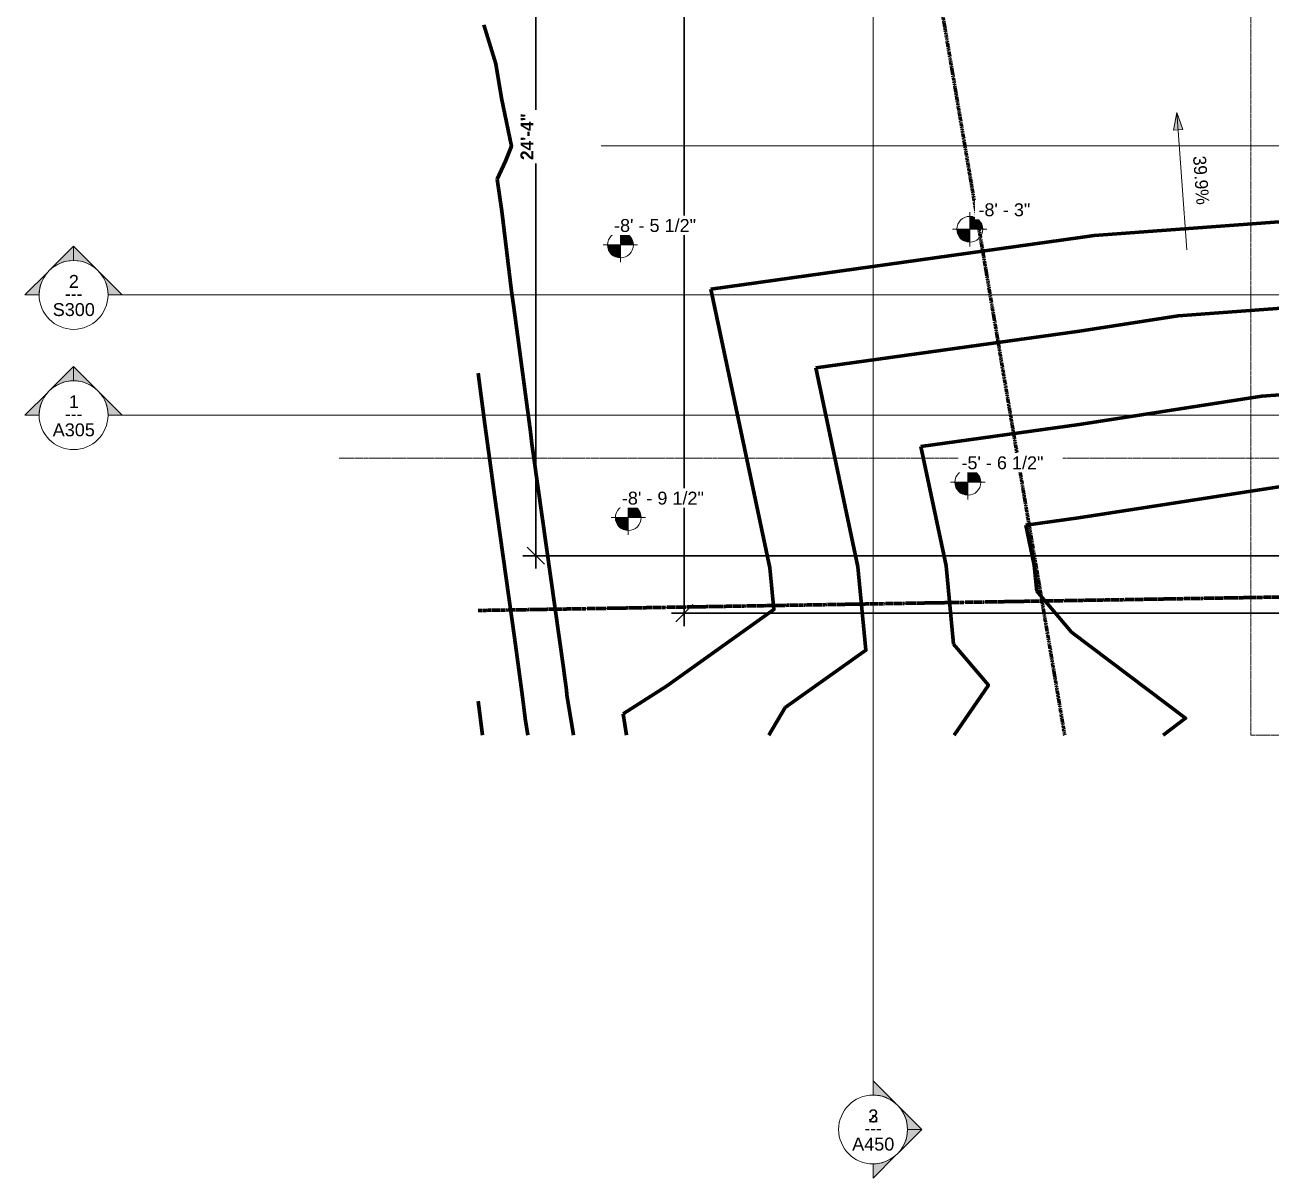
# Model space of a CAD drawing. Header units: inches. Extents: x -3304 to -1671, y 8184 to 9003.
# Drawn here: x -3304.1 to -2869.8, y 8183.5 to 8585.7 of the extents above; entities that cross this region are included whole.
import ezdxf

# ---------------------------------------------------------------- set-up
doc = ezdxf.new("R2010")
doc.units = ezdxf.units.IN
doc.header["$MEASUREMENT"] = 0
for name, pattern in [('Aligning Line 1_8_', [0.25, 0.125, -0.125]), ('Double Dash 3_8_', [0.9999999999999999, 0.3749999999999999, -0.125, 0.125, -0.125, 0.125, -0.125]), ('Grid Line 1_2_', [0.8749999999999999, 0.4999999999999999, -0.125, 0.125, -0.125])]:
    doc.linetypes.add(name, pattern=pattern)
for name, color, linetype, lineweight in [('A-ANNO-DIMS-1', 211, 'Continuous', 30), ('A-DETL', 90, 'Continuous', 9), ('C-PROP-LINE', 91, 'Double Dash 3_8_', 158), ('C-TOPO-MAJR', 7, 'Continuous', 80), ('G-ANNO-DIMS', 111, 'Continuous', 9), ('G-ANNO-SYMB', 111, 'Aligning Line 1_8_', 9), ('G-ANNO-SYMB-1', 111, 'Continuous', 9), ('S-GRID-1', 1, 'Grid Line 1_2_', 9)]:
    doc.layers.add(name, color=color, linetype=linetype, lineweight=lineweight)
doc.styles.add('Arial_2', font='arial.ttf', dxfattribs={"height": 4.5})
doc.styles.add('Century Gothic_1', font='ufonts.com_century-gothic.ttf', dxfattribs={"height": 4.499999999999996})
doc.styles.add('Century Gothic_B', font='GOTHICB.TTF', dxfattribs={"height": 4.499999999999996})
doc.dimstyles.new('OD__1__Tol__', dxfattribs={"dimscale": 12, "dimtxt": 4.698757213728865, "dimasz": 0.5, "dimexe": 0.375, "dimexo": 0.2500000000000001, "dimgap": 0.06250000000000001, "dimtad": 1, "dimdec": 0, "dimzin": 3, "dimdsep": 46, "dimlunit": 4, "dimtxsty": 'Century Gothic_B', "dimblk1": 'OBLIQUE', "dimblk2": 'OBLIQUE', "dimsah": 1, "dimcen": 0.09, "dimdle": 0.375, "dimazin": 0, "dimtfac": 1, "dimtdec": 4, "dimtix": 1, "dimtmove": 0, "dimatfit": 3, "dimfxl": 1, "dimtvp": 1, "dimtfill": 1, "dimfrac": 2, "dimtolj": 1, "dimtzin": 0, "dimlwd": 30, "dimlwe": 30, "dimarcsym": 2})

# ---------------------------------------------------------------- blocks, each defined once
blk = doc.blocks.new('Family - ___-1399760-FLOOR PLAN - BASEMENT')
at = {"layer": 'C-PROP-LINE'}
blk.add_line((8381.468971278586, 3146.209573472549), (8400.245354829893, 2026.329796689754), dxfattribs=at)
blk = doc.blocks.new('Family - ___-1426622-FLOOR PLAN - BASEMENT')
at = {"layer": 'C-PROP-LINE'}
blk.add_line((8337.971271927006, 2941.758092064899), (8930.359148528769, 3042.020948056449), dxfattribs=at)
blk = doc.blocks.new('_Oblique')
at = {"color": 0, "linetype": 'ByBlock', "lineweight": -2}
blk.add_line((-0.5, -0.5), (0.5, 0.5), dxfattribs=at)
blk = doc.blocks.new('DIMBLOCK7-FLOOR PLAN - BASEMENT')
at = {"layer": 'A-ANNO-DIMS-1', "color": 0, "lineweight": 30, "transparency": 16777216}
for p, q in [((-3126.10016442917, 8697.319381505367), (-3126.10016442917, 8396.069381505366)), ((-3077.336683847666, 8692.819381505367), (-3130.60016442917, 8692.819381505367)), ((-2633.336683847732, 8400.569381505366), (-3130.60016442917, 8400.569381505366))]:
    blk.add_line(p, q, dxfattribs=at)
at = {"layer": 'Defpoints', "color": 0, "transparency": 16777216}
for p in [(-3074.336683847666, 8692.819381505367), (-3126.10016442917, 8400.569381505366), (-2630.336683847732, 8400.569381505366)]:
    blk.add_point(p, dxfattribs=at)
at = {"layer": 'A-ANNO-DIMS-1', "color": 0, "lineweight": 30, "transparency": 16777216, "xscale": 5.999999999999999, "yscale": 5.999999999999999, "zscale": 5.999999999999999}
for p, rotation in [((-3126.10016442917, 8692.819381505367), 90), ((-3126.10016442917, 8400.569381505366), 270)]:
    blk.add_blockref('_Oblique', p, dxfattribs=dict(at, rotation=rotation))
at = {"layer": 'A-ANNO-DIMS-1', "color": 0, "transparency": 16777216, "insert": (-3129.156758599855, 8546.694381505364), "char_height": 4.499999999999996, "attachment_point": 5, "rotation": 90, "style": 'Century Gothic_B', "bg_fill": 3, "box_fill_scale": 1.25, "bg_fill_color": 256, "bg_fill_true_color": 13158600, "bg_fill_transparency": 0}
blk.add_mtext('\\A1;24\'-4"', dxfattribs=at)
blk = doc.blocks.new('DIMBLOCK10-FLOOR PLAN - BASEMENT')
at = {"layer": 'A-ANNO-DIMS-1', "color": 0, "lineweight": 30, "transparency": 16777216}
for p, q in [((-3074.336683847664, 8689.819381505364), (-3074.336683847664, 8376.038315195128)), ((-2630.33668384773, 8407.569381505364), (-2630.33668384773, 8376.038315195128)), ((-3078.836683847664, 8380.538315195128), (-2625.83668384773, 8380.538315195128))]:
    blk.add_line(p, q, dxfattribs=at)
at = {"layer": 'Defpoints', "color": 0, "transparency": 16777216}
for p in [(-3074.336683847664, 8692.819381505364), (-2630.33668384773, 8410.569381505364), (-2630.33668384773, 8380.538315195128)]:
    blk.add_point(p, dxfattribs=at)
at = {"layer": 'A-ANNO-DIMS-1', "color": 0, "lineweight": 30, "transparency": 16777216, "xscale": 5.999999999999999, "yscale": 5.999999999999999, "zscale": 5.999999999999999, "rotation": 180}
blk.add_blockref('_Oblique', (-3074.336683847664, 8380.538315195128), dxfattribs=at)
at = {"layer": 'A-ANNO-DIMS-1', "color": 0, "lineweight": 30, "transparency": 16777216, "xscale": 5.999999999999999, "yscale": 5.999999999999999, "zscale": 5.999999999999999}
blk.add_blockref('_Oblique', (-2630.33668384773, 8380.538315195128), dxfattribs=at)
at = {"layer": 'A-ANNO-DIMS-1', "color": 0, "transparency": 16777216, "insert": (-2852.336683847697, 8383.651503519872), "char_height": 4.499999999999996, "attachment_point": 5, "style": 'Century Gothic_B', "bg_fill": 3, "box_fill_scale": 1.25, "bg_fill_color": 256, "bg_fill_true_color": 13158600, "bg_fill_transparency": 0}
blk.add_mtext('\\A1;37\'-0"', dxfattribs=at)
blk = doc.blocks.new('Spot Elevations - Spot Elevation - Target Filled-49714-FLOOR PLAN - BASEMENT')
at = {"layer": 'G-ANNO-DIMS'}
h = blk.add_hatch(color=256, dxfattribs=at)
edge = h.paths.add_edge_path(flags=0)
edge.add_line((1.249000902703301e-16, 0), (-0.09374999999999985, 0))
edge.add_arc((5.724587470723462e-16, -3.434752482434078e-16), 0.09375000000000037, 90.00000000000063, 180.0000000000002, ccw=False)
edge.add_line((1.249000902703301e-16, 0.09375000000000007), (1.249000902703301e-16, 0))
h = blk.add_hatch(color=256, dxfattribs=at)
edge = h.paths.add_edge_path(flags=0)
edge.add_line((1.249000902703301e-16, 0), (0.09375000000000029, 0))
edge.add_arc((2.289834988289385e-16, 6.245004513516504e-17), 0.09374999999999996, 269.99999999999955, 359.99999999999966, ccw=False)
edge.add_line((1.249000902703301e-16, -0.09375), (1.249000902703301e-16, 0))
for p, q in [((-2.706168622523819e-16, 0.1243846875261664), (-2.706168622523819e-16, -0.125)), ((1.249000902703301e-16, 0), (1.249000902703301e-16, 0.09375000000000007)), ((0.1250000000000001, 7.067913962433002e-16), (-0.1249999999999998, 7.067913962433002e-16)), ((-0.09374999999999985, 0), (1.249000902703301e-16, 0)), ((1.249000902703301e-16, 0), (1.249000902703301e-16, -0.09375)), ((0.09375000000000029, 0), (1.249000902703301e-16, 0))]:
    blk.add_line(p, q, dxfattribs=at)
blk.add_circle((1.249000902703301e-16, 0), 0.09375000000000007, dxfattribs=at)
for centre, radius, start, end in [((5.724587470723462e-16, -3.434752482434078e-16), 0.09375000000000037, 90.00000000000026, 179.9999999999999), ((2.289834988289385e-16, 6.245004513516504e-17), 0.09374999999999996, 269.9999999999992, 359.9999999999993)]:
    blk.add_arc(centre, radius, start, end, dxfattribs=at)
blk = doc.blocks.new('Section - Section Head - Filled-22785-FLOOR PLAN - BASEMENT')
at = {"layer": 'G-ANNO-SYMB-1'}
h = blk.add_hatch(color=256, dxfattribs=at)
edge = h.paths.add_edge_path(flags=0)
edge.add_line((-0.4267766952966356, 0.1767766952966364), (-0.2499999999999989, 0.3535533905932742))
edge.add_line((-0.2499999999999989, 0.3535533905932742), (-0.2499999999999989, 0.2500000000000002))
edge.add_arc((-0.2499999999999976, -8.951173136040323e-16), 0.2500000000000008, 90.00000000000031, 135.0000000000002)
h = blk.add_hatch(color=256, dxfattribs=at)
edge = h.paths.add_edge_path(flags=0)
edge.add_arc((-0.2500000000000002, -1.040834085586084e-16), 0.2500000000000004, 45.00000000000018, 90.0000000000002)
edge.add_line((-0.2499999999999992, 0.2500000000000002), (-0.2499999999999992, 0.3535533905932742))
edge.add_line((-0.2499999999999992, 0.3535533905932742), (-0.07322330470336255, 0.1767766952966364))
h = blk.add_hatch(color=256, dxfattribs=at)
edge = h.paths.add_edge_path(flags=0)
edge.add_arc((-0.2500000000000009, 2.706168622523819e-16), 0.2503253707392042, 137.9216049753767, 180.0000000000005)
edge.add_line((-0.5003253707392052, 0), (-0.6035533905932735, 0))
edge.add_line((-0.6035533905932735, 0), (-0.4357986472949714, 0.1677547432983024))
h = blk.add_hatch(color=256, dxfattribs=at)
edge = h.paths.add_edge_path(flags=0)
edge.add_line((-0.06420135270502673, 0.1677547432983023), (0.1035533905932754, 0))
edge.add_line((0.1035533905932754, 0), (0.0003253707392070482, 0))
edge.add_arc((-0.2499999999999989, -3.747002708109903e-16), 0.2503253707392061, 9.05279877884881e-14, 42.0783950246234)
for p, q in [((-0.2499999999999989, 0.3535533905932742), (-0.4267766952966356, 0.1767766952966364)), ((-0.2499999999999989, 0.2500000000000002), (-0.2499999999999989, 0.3535533905932742)), ((-0.07322330470336254, 0.1767766952966364), (-0.2499999999999992, 0.3535533905932742)), ((-0.2499999999999992, 0.3535533905932742), (-0.2499999999999992, 0.2500000000000002)), ((-0.4357986472949714, 0.1677547432983024), (-0.6035533905932735, 0)), ((0.1035533905932754, 0), (-0.06420135270502673, 0.1677547432983023)), ((-0.6035533905932735, 0), (-0.5003253707392052, 0)), ((0.0003253707392070481, 0), (0.1035533905932754, 0))]:
    blk.add_line(p, q, dxfattribs=at)
for centre, radius, start, end in [((-0.2503253707392052, -5.453120240456162e-16), 0.2500000000000001, 359.9999999999996, 179.9999999999998), ((-0.2499999999999976, -8.951173136040323e-16), 0.2500000000000008, 90.00000000000031, 135.0000000000002), ((-0.2500000000000002, -1.040834085586084e-16), 0.2500000000000004, 45.00000000000018, 90.0000000000002), ((-0.2500000000000009, 2.706168622523819e-16), 0.2503253707392042, 137.9216049753767, 180.0000000000005), ((-0.2499999999999989, -3.747002708109903e-16), 0.2503253707392061, 9.05279877884881e-14, 42.0783950246234), ((-0.2503253707392052, -5.453120240456161e-16), 0.2500000000000002, 179.9999999999998, 359.9999999999992)]:
    blk.add_arc(centre, radius, start, end, dxfattribs=at)

msp = doc.modelspace()

# ---------------------------------------------------------------- linework, layer by layer
at = {"layer": 'A-DETL'}
msp.add_line((-3103.255475953409, 8543.454093891252), (-2653.255475953409, 8543.454093891249), dxfattribs=at)
at = {"layer": 'C-TOPO-MAJR'}
for p, q in [((-3143.839623185259, 8446.423023707968), (-3146.209573472538, 8464.19765086256)), ((-2939.388072183565, 8373.928470522871), (-2951.532542789148, 8388.245808069341)), ((-3112.980845900821, 8337.97127192702), (-3115.219156109633, 8352.10340639822)), ((-3044.864055801863, 8337.971271927021), (-3039.124067001303, 8347.619720361841)), ((-3128.836427770885, 8337.97127192702), (-3129.756069647055, 8343.777662215649)), ((-3094.422191742405, 8337.97127192702), (-3095.61179458077, 8345.482128649604))]:
    msp.add_line(p, q, dxfattribs=at)
at = {"layer": 'C-TOPO-MAJR', "flags": 128}
for points in [[(-2931.468547519202, 8512.264404535246), (-2840.336683847669, 8518.932712639447), (-2840.336683847669, 8539.932712639447), (-2840.336683847667, 8579.932712639446), (-2840.336683847667, 8600.616446676555), (-2840.336683847667, 8679.202959329534), (-2840.336683847667, 8692.819381505373)], [(-3138.013317086048, 8560.152162025468), (-3140.061484341843, 8572.068771513737), (-3144.157898311944, 8585.66141786907)], [(-3139.595982754332, 8531.84943435275), (-3136.616772594259, 8538.180255942905), (-3134.568565609209, 8543.393873723035), (-3138.013277356794, 8560.151930873444)], [(-3134.521228420409, 8492.772353001918), (-3137.878349729805, 8520.748363913546), (-3139.595965339796, 8531.84932180252)], [(-3065.093620811128, 8493.501651721159), (-2936.36919327751, 8511.503077519816), (-2931.468558116634, 8512.26440288891)], [(-2902.259672628928, 8484.254560074973), (-2793.933174618096, 8492.181035354672), (-2759.936462244983, 8499.226063105854)], [(-3127.979961740723, 8443.7756063292), (-3133.41602168983, 8484.546055947503), (-3133.980240026521, 8488.74559425661), (-3134.521219942375, 8492.772289897053)], [(-3095.611669233881, 8345.482209139802), (-3080.590133184817, 8355.128131888152), (-3043.124913396534, 8381.810148128465), (-3044.519638929188, 8396.320501516733), (-3065.093575298954, 8493.501436744518)], [(-3028.510269523433, 8466.067105517277), (-2936.564249856563, 8478.92526680203), (-2902.25972954841, 8484.254555910054)], [(-2873.050786297427, 8456.244716451876), (-2795.674800913107, 8461.906478316734), (-2724.590704664797, 8476.63700358756)], [(-3039.124031955095, 8347.61977927163), (-3011.025117113883, 8367.631291451866), (-3013.81456817919, 8396.6519982284), (-3028.510221417352, 8466.066878288326)], [(-2991.926918235738, 8438.632559313397), (-2936.759306435616, 8446.34745608425), (-2873.050911577617, 8456.244707284864)], [(-3140.517881062491, 8421.699640239944), (-3142.144911712055, 8433.809338909627), (-3143.839597266791, 8446.422829319457)], [(-3126.872718287322, 8435.534505925478), (-3127.415027078408, 8439.5708134454), (-3127.979922263321, 8443.775310248675)], [(-2980.494387055466, 8369.776582337068), (-2983.109497429192, 8396.983494940072), (-2991.92686753575, 8438.632319832135)], [(-3115.219192901206, 8352.103638691071), (-3115.262291824984, 8352.442792857788), (-3115.555239690217, 8354.622947732381), (-3115.984551780088, 8357.817999485396), (-3116.482068268369, 8361.520700535895), (-3126.872671771364, 8435.534159715506)], [(-2955.343566948042, 8411.198013109517), (-2936.954363014668, 8413.769645366467), (-2843.842093606825, 8428.234858659675)], [(-3129.756090255808, 8343.77779233419), (-3129.88538702714, 8344.795254834338), (-3130.76423062284, 8351.335719458111), (-3132.052166892449, 8360.920874717158), (-3133.544716357294, 8372.02897786866), (-3140.517845790921, 8421.699377719944)], [(-2951.532723221285, 8388.246020784074), (-2952.404426679194, 8397.314991651741), (-2955.343513654148, 8411.19776137594)], [(-2907.419839016988, 8337.971271927021), (-2899.611656075662, 8343.907013989077), (-2939.388050656776, 8373.928454275416)], [(-2980.256061024634, 8337.971271927021), (-2968.349736017746, 8355.459032075865), (-2980.494195266686, 8369.776356233784)], [(-3146.209573472538, 8349.807483359466), (-3145.973221555462, 8348.048491183843), (-3144.619143502027, 8337.97127192702)]]:
    msp.add_lwpolyline(points, dxfattribs=at)
at = {"layer": 'G-ANNO-SYMB'}
for p, q in [((-2876.844585947319, 8930.342970084559), (-2876.844585947319, 8337.972217687256)), ((-2876.844585947319, 8337.972217687256), (-1983.832084211238, 8337.972217687256))]:
    msp.add_line(p, q, dxfattribs=at)

# ---------------------------------------------------------------- block references
at = {"layer": 'C-PROP-LINE', "rotation": 89.9999999999999}
for name in ['Family - ___-1426622-FLOOR PLAN - BASEMENT', 'Family - ___-1399760-FLOOR PLAN - BASEMENT']:
    msp.add_blockref(name, (0, 0), dxfattribs=at)
at = {"layer": 'G-ANNO-SYMB-1', "xscale": 47.99999999999997, "yscale": 47.99999999999997, "zscale": 47.99999999999997}
for p in [(-3275.150781780951, 8491.506385637711), (-3275.150781780951, 8449.569381505356)]:
    msp.add_blockref('Section - Section Head - Filled-22785-FLOOR PLAN - BASEMENT', p, dxfattribs=at)
at = {"layer": 'G-ANNO-SYMB-1', "extrusion": (0, 0, -1), "xscale": 47.99999999999997, "yscale": 47.99999999999997, "zscale": 47.99999999999997, "rotation": 90.00000000000064}
msp.add_blockref('Section - Section Head - Filled-22785-FLOOR PLAN - BASEMENT', (3008.548738118717, 8212.513981307664), dxfattribs=at)
msp.add_blockref('Section - Section Head - Filled-22785-FLOOR PLAN - BASEMENT', (3008.548738118717, 8212.513981307664), dxfattribs=at)

# ---------------------------------------------------------------- texts
at = {"layer": 'G-ANNO-SYMB-1', "char_height": 4.499999999999996, "attachment_point": 1}
for s, insert, width, style in [('2', (-3288.811270018829, 8498.460703867795), 4.241999999999996, 'Arial_2'), ('---', (-3290.136925562187, 8494.207357411102), 7.726499999999994, 'Century Gothic_1'), ('S300', (-3294.433317262924, 8488.642581773127), 17.87699999999998, 'Arial_2'), ('1', (-3288.811270018829, 8456.52369973544), 4.241999999999996, 'Arial_2'), ('A305', (-3294.433317262924, 8446.705577640774), 17.87699999999998, 'Arial_2'), ('---', (-3290.136925562187, 8452.270353278747), 7.726499999999994, 'Century Gothic_1'), ('3', (-3010.209226356595, 8207.468299537748), 4.241999999999996, 'Arial_2'), ('2', (-3010.209226356595, 8207.468299537748), 4.241999999999996, 'Arial_2'), ('---', (-3011.534881899953, 8203.214953081055), 7.726499999999994, 'Century Gothic_1'), ('---', (-3011.534881899953, 8203.214953081055), 7.726499999999994, 'Century Gothic_1'), ('A450', (-3015.83127360069, 8197.65017744308), 17.87699999999998, 'Arial_2'), ('A450', (-3015.83127360069, 8197.65017744308), 17.87699999999998, 'Arial_2')]:
    msp.add_mtext(s, dxfattribs=dict(at, insert=insert, width=width, style=style))

# ---------------------------------------------------------------- next in the draw order: dimensions: what is measured, and where the dimension line sits
at = {"layer": 'A-ANNO-DIMS-1'}
dim = msp.add_linear_dim(base=(-3126.10016442917, 8400.569381505366), p1=(-3074.336683847664, 8692.819381505364), p2=(-2630.336683847731, 8400.569381505362), angle=89.99999999999991, dimstyle='OD__1__Tol__', override={"dimpost": '<>', "dimfxl": 531.5506208254689}, dxfattribs=at)
dim.commit()
dim.dimension.update_dxf_attribs({"geometry": 'DIMBLOCK7-FLOOR PLAN - BASEMENT', "text_midpoint": (-3129.156758599855, 8546.694381505364)})

# ---------------------------------------------------------------- next in the draw order: linework, layer by layer
at = {"layer": 'S-GRID-1'}
msp.add_line((-3194.570245953717, 8434.56938133763), (-1935.479173867047, 8434.569381337627), dxfattribs=at)

# ---------------------------------------------------------------- next in the draw order: block references
at = {"layer": 'G-ANNO-DIMS', "extrusion": (0, 0, -1), "xscale": 47.99999999999997, "yscale": 47.99999999999997, "zscale": 47.99999999999997, "rotation": 180}
for p in [(3096.590717928956, 8508.917124981372), (3093.854868053589, 8413.84634181278)]:
    msp.add_blockref('Spot Elevations - Spot Elevation - Target Filled-49714-FLOOR PLAN - BASEMENT', p, dxfattribs=at)

# ---------------------------------------------------------------- next in the draw order: dimensions: what is measured, and where the dimension line sits
at = {"layer": 'A-ANNO-DIMS-1'}
dim = msp.add_linear_dim(base=(-2630.33668384773, 8380.538315195128), p1=(-3074.336683847664, 8692.819381505364), p2=(-2630.33668384773, 8410.569381505364), dimstyle='OD__1__Tol__', override={"dimpost": '<>', "dimfxl": 526.1188672723504}, dxfattribs=at)
dim.commit()
dim.dimension.update_dxf_attribs({"geometry": 'DIMBLOCK10-FLOOR PLAN - BASEMENT', "text_midpoint": (-2852.336683847697, 8383.651503519872)})

# ---------------------------------------------------------------- next in the draw order: hatches: boundary and pattern name
at = {"layer": 'G-ANNO-DIMS'}
msp.add_hatch(color=256, dxfattribs=at).paths.add_polyline_path([(-2902.672839746013, 8555.095048999525), (-2903.83838632284, 8548.993722513642), (-2900.631569447898, 8549.228371977555)], flags=0)
msp.add_hatch(color=256, dxfattribs=at).paths.add_polyline_path([(-2902.672839746013, 8555.095048999525), (-2903.83838632284, 8548.993722513642), (-2900.631569447898, 8549.228371977555)], flags=0)

# ---------------------------------------------------------------- next in the draw order: linework, layer by layer
for p, q in [((-2902.672839746013, 8555.095048999525), (-2903.83838632284, 8548.993722513642)), ((-2902.672839746013, 8555.095048999525), (-2903.83838632284, 8548.993722513642)), ((-2900.631569447898, 8549.228371977555), (-2902.672839746013, 8555.095048999525)), ((-2900.631569447898, 8549.228371977555), (-2902.672839746013, 8555.095048999525)), ((-2903.83838632284, 8548.993722513642), (-2900.631569447898, 8549.228371977555)), ((-2903.83838632284, 8548.993722513642), (-2900.631569447898, 8549.228371977555))]:
    msp.add_line(p, q, dxfattribs=at)
at = {"layer": 'G-ANNO-SYMB-1'}
for p, q in [((-3008.548738118718, 8968.131521719479), (-3008.548738118719, 8212.51398130767)), ((-3008.548738118718, 8968.131521719479), (-3008.548738118719, 8212.51398130767)), ((-3275.150781780953, 8491.506385637715), (-1699.953067094919, 8491.506385637711)), ((-3275.150781780953, 8449.56938150536), (-1699.953067094919, 8449.569381505358))]:
    msp.add_line(p, q, dxfattribs=at)

# ---------------------------------------------------------------- next in the draw order: block references
at = {"layer": 'G-ANNO-DIMS', "extrusion": (0, 0, -1), "xscale": 47.99999999999997, "yscale": 47.99999999999997, "zscale": 47.99999999999997, "rotation": 180}
for p in [(2974.84539847561, 8514.38882473208), (2975.529360944432, 8426.157666251896)]:
    msp.add_blockref('Spot Elevations - Spot Elevation - Target Filled-49714-FLOOR PLAN - BASEMENT', p, dxfattribs=at)

# ---------------------------------------------------------------- next in the draw order: texts
at = {"layer": 'G-ANNO-DIMS', "insert": (-2892.565755019297, 8540.179844963031), "char_height": 4.499999999999999, "width": 20.12875438453381, "attachment_point": 1, "rotation": 274.1849930183966, "line_spacing_factor": 0.9845015114479527, "style": 'Century Gothic_1', "bg_fill": 3, "box_fill_scale": 1.25, "bg_fill_color": 256, "bg_fill_true_color": 13158600, "bg_fill_transparency": 0}
msp.add_mtext('39.9%', dxfattribs=at)
at = {"layer": 'G-ANNO-DIMS', "char_height": 4.5, "width": 34.15781922525107, "attachment_point": 1, "line_spacing_factor": 0.9417779076525876, "style": 'Arial_2', "bg_fill": 3, "box_fill_scale": 1.25, "bg_fill_color": 256, "bg_fill_true_color": 13158600, "bg_fill_transparency": 0}
for s, insert in [('-8\' - 5 1/2"', (-3098.823142606146, 8517.971058529003)), ('-8\' - 9 1/2"', (-3096.087292730778, 8422.90027536041))]:
    msp.add_mtext(s, dxfattribs=dict(at, insert=insert))

# ---------------------------------------------------------------- next in the draw order: linework, layer by layer
at = {"layer": 'G-ANNO-DIMS'}
msp.add_line((-2899.169944860855, 8507.223034968114), (-2902.672839746013, 8555.095048999525), dxfattribs=at)

# ---------------------------------------------------------------- next in the draw order: texts
at = {"layer": 'G-ANNO-DIMS', "char_height": 4.5, "attachment_point": 1, "line_spacing_factor": 0.9417779076525876, "style": 'Arial_2', "bg_fill": 3, "box_fill_scale": 1.25, "bg_fill_color": 256, "bg_fill_true_color": 13158600, "bg_fill_transparency": 0}
for s, insert, width in [('-8\' - 3"', (-2971.843963755383, 8523.44275827971), 21.59655667144906), ('-5\' - 6 1/2"', (-2977.761785621622, 8435.211599799528), 34.15781922525107)]:
    msp.add_mtext(s, dxfattribs=dict(at, insert=insert, width=width))

# ---------------------------------------------------------------- next in the draw order: texts
at = {"layer": 'G-ANNO-DIMS', "insert": (-2892.565755019297, 8540.179844963031), "char_height": 4.499999999999999, "width": 20.12875438453381, "attachment_point": 1, "rotation": 274.1849930183966, "line_spacing_factor": 0.9845015114479527, "style": 'Century Gothic_1', "bg_fill": 3, "box_fill_scale": 1.25, "bg_fill_color": 256, "bg_fill_true_color": 13158600, "bg_fill_transparency": 0}
msp.add_mtext('39.9%', dxfattribs=at)

# ---------------------------------------------------------------- next in the draw order: linework, layer by layer
at = {"layer": 'G-ANNO-DIMS'}
msp.add_line((-2899.169944860855, 8507.223034968114), (-2902.672839746013, 8555.095048999525), dxfattribs=at)

doc.saveas('drawing.dxf')
